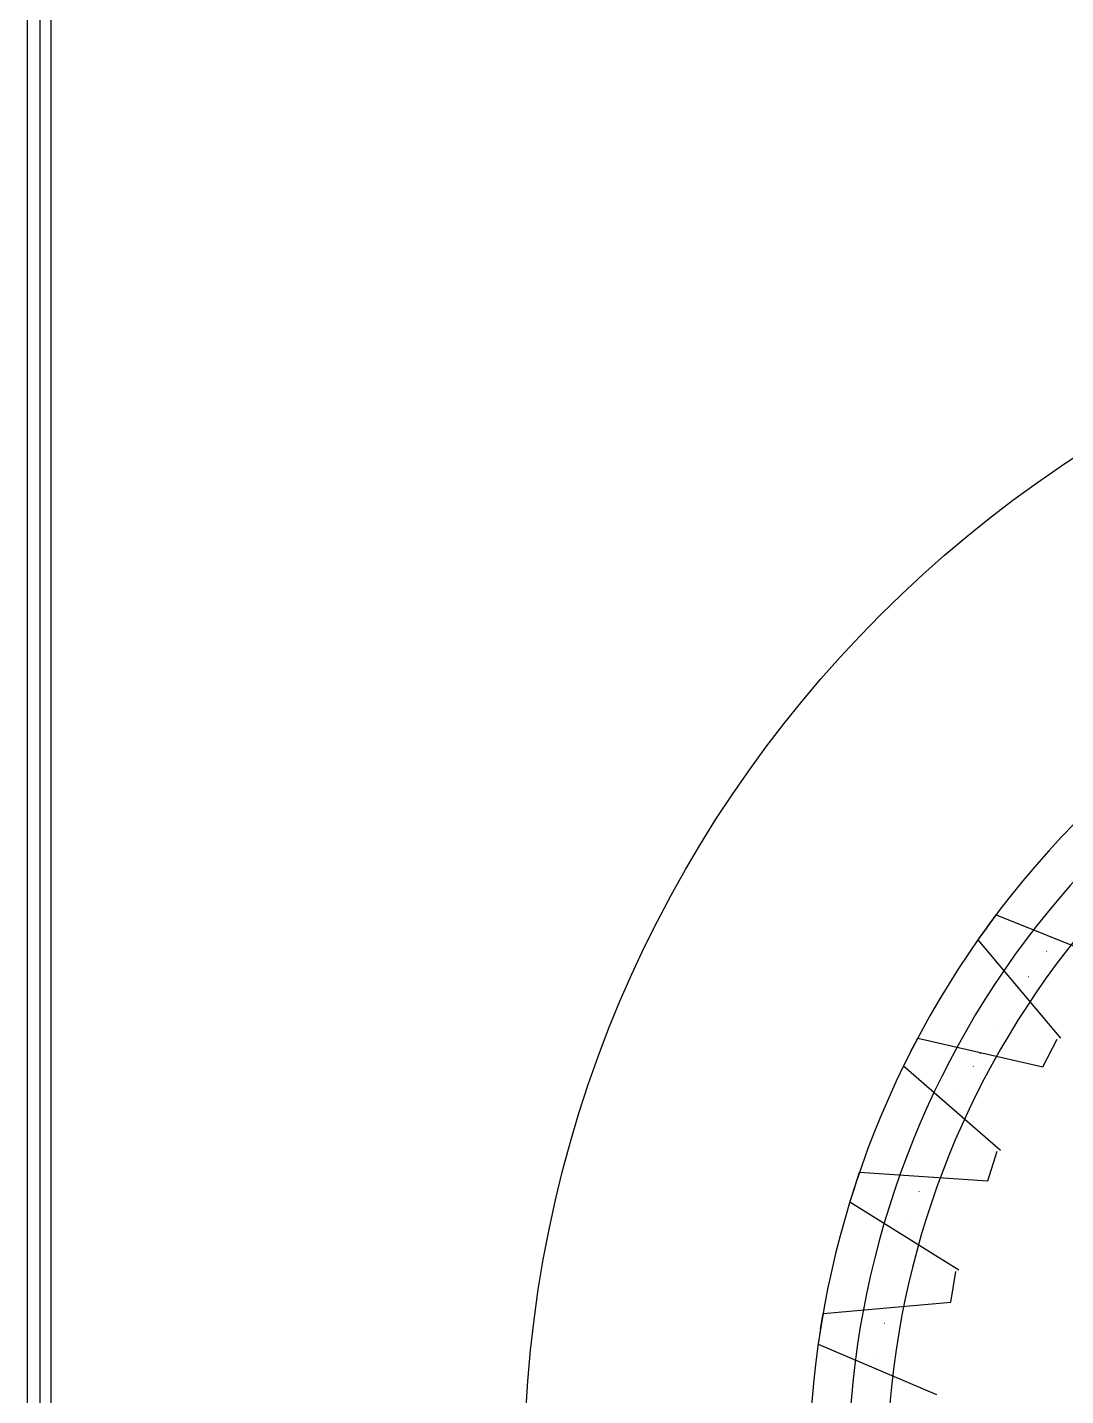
# Model space of a CAD drawing. Extents: x -25535497 to -25216507, y 8041684 to 8103002.
# Drawn here: x -25233884 to -25233432, y 8080726 to 8081323 of the extents above; entities that cross this region are included whole.
import ezdxf

# ---------------------------------------------------------------- set-up
doc = ezdxf.new("R2010")
doc.units = 0
doc.header["$MEASUREMENT"] = 0
doc.layers.add('R', color=1, linetype='Continuous')

msp = doc.modelspace()

# ---------------------------------------------------------------- linework, layer by layer
at = {"layer": 'R', "color": 1}
for p, q in [((-25233884.39, 8079944.87), (-25233884.39, 8081438.45)), ((-25233878.96, 8081428.27), (-25233878.96, 8079441.13)), ((-25233874.21, 8081428.27), (-25233874.21, 8079441.13)), ((-25233466.03, 8080930.28), (-25233462.04, 8080935.77)), ((-25233462.04, 8080935.77), (-25233410.12, 8080914.83)), ((-25233466.03, 8080930.28), (-25233470.02, 8080924.79)), ((-25233470.02, 8080924.79), (-25233434.06, 8080881.88)), ((-25233440.07, 8080919.81), (-25233440.02, 8080919.77)), ((-25233448.05, 8080908.83), (-25233448, 8080908.79)), ((-25233462.26, 8080886.94), (-25233462.21, 8080886.91)), ((-25233499.32, 8080875.96), (-25233496.23, 8080882.01)), ((-25233496.23, 8080882.01), (-25233441.68, 8080869.45)), ((-25233441.68, 8080869.45), (-25233435.51, 8080881.55)), ((-25233499.32, 8080875.96), (-25233502.4, 8080869.92)), ((-25233469.05, 8080875.19), (-25233469, 8080875.15)), ((-25233502.4, 8080869.92), (-25233460.17, 8080833.16)), ((-25233472.04, 8080869.69), (-25233471.98, 8080869.66)), ((-25233478.2, 8080857.59), (-25233478.15, 8080857.56)), ((-25233465.75, 8080819.7), (-25233461.55, 8080832.61)), ((-25233465.75, 8080819.7), (-25233461.55, 8080832.61)), ((-25233523.69, 8080817.11), (-25233521.6, 8080823.57)), ((-25233523.69, 8080817.11), (-25233521.6, 8080823.57)), ((-25233521.6, 8080823.57), (-25233465.75, 8080819.7)), ((-25233521.6, 8080823.57), (-25233465.75, 8080819.7)), ((-25233523.69, 8080817.11), (-25233525.79, 8080810.65)), ((-25233523.69, 8080817.11), (-25233525.79, 8080810.65)), ((-25233495.77, 8080815.18), (-25233495.71, 8080815.16)), ((-25233495.77, 8080815.18), (-25233495.71, 8080815.16)), ((-25233525.79, 8080810.65), (-25233478.33, 8080780.96)), ((-25233525.79, 8080810.65), (-25233478.33, 8080780.96)), ((-25233499.96, 8080802.26), (-25233499.91, 8080802.24)), ((-25233499.96, 8080802.26), (-25233499.91, 8080802.24)), ((-25233481.74, 8080766.79), (-25233479.61, 8080780.2)), ((-25233537.5, 8080761.87), (-25233481.74, 8080766.79)), ((-25233538.56, 8080755.17), (-25233537.5, 8080761.87)), ((-25233538.56, 8080755.17), (-25233539.63, 8080748.46)), ((-25233510.68, 8080757.63), (-25233510.62, 8080757.62)), ((-25233539.63, 8080748.46), (-25233488.11, 8080726.56)), ((-25233512.81, 8080744.22), (-25233512.75, 8080744.21)), ((-25233513.62, 8080738.01), (-25233513.56, 8080738))]:
    msp.add_line(p, q, dxfattribs=at)
msp.add_circle((-25233137.6, 8080691.66), 530.15, dxfattribs=at)
for radius, start in [(406.02, 53.04191), (389.04, 52.37135), (372.07, 52.37135)]:
    msp.add_arc((-25233137.6, 8080691.66), radius, start, 272.73897, dxfattribs=at)

doc.saveas('drawing.dxf')
